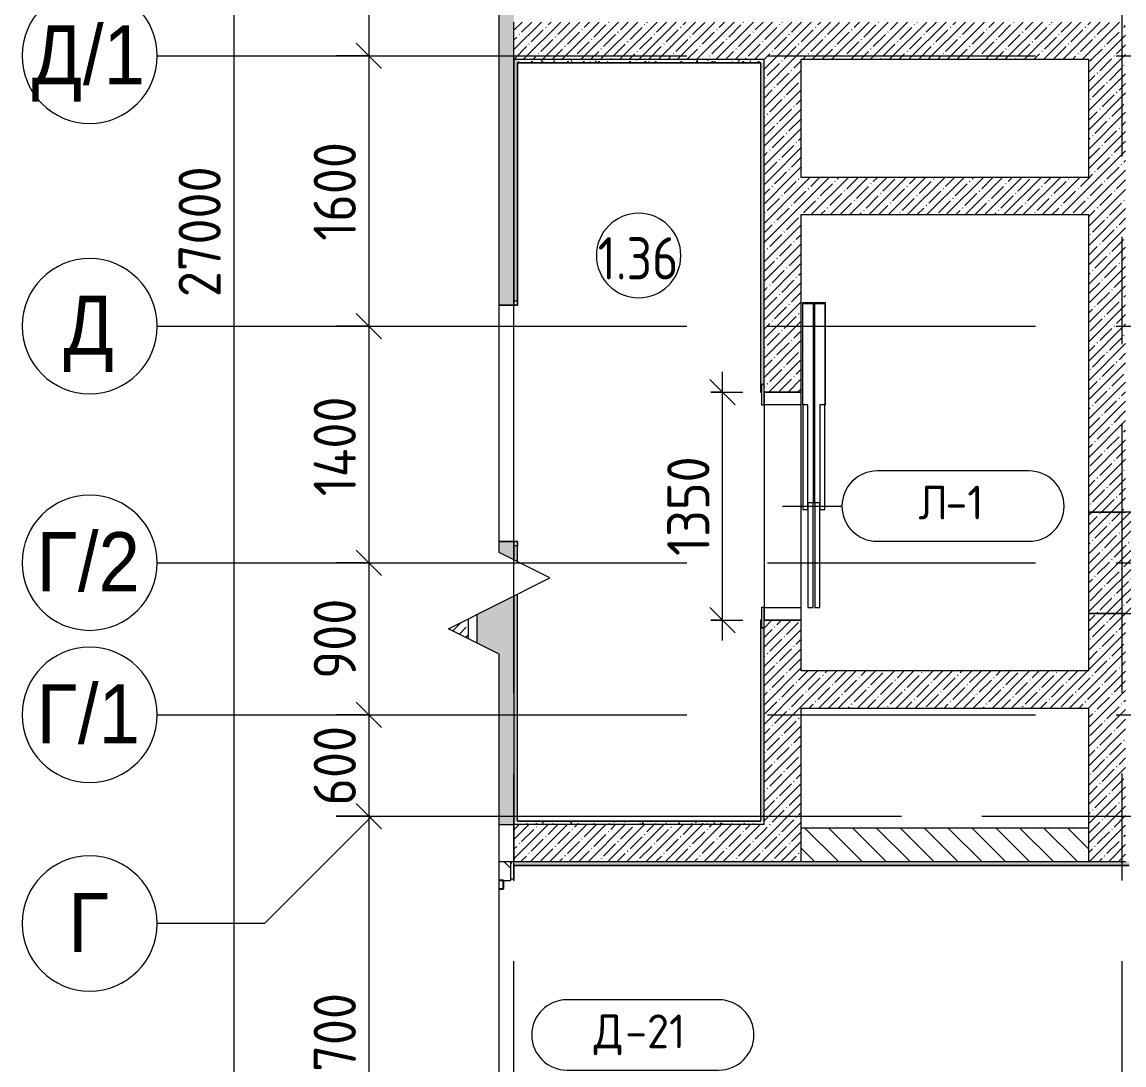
# Model space of a CAD drawing. Header units: millimetres. Extents: x 35848 to 85156, y -2706 to 28205.
# Drawn here: x 35848 to 42370, y 9028 to 15200 of the extents above; entities that cross this region are included whole.
import ezdxf

# ---------------------------------------------------------------- set-up
doc = ezdxf.new("R2010")
doc.units = ezdxf.units.MM
doc.linetypes.add('Осевая', pattern=[3175, 635, -476.25, 1587.5, -476.25])
for name, color, linetype, lineweight in [('A-ANNO-DIMS', 7, 'Continuous', 9), ('A-ANNO-DIMS-100', 7, 'Continuous', 9), ('A-AREA-IDEN', 7, 'Continuous', 9), ('A-DETL-GENF', 7, 'Continuous', 9), ('A-DOOR-IDEN', 7, 'Continuous', 9), ('A-GLAZ-CWMG', 7, 'Continuous', 9), ('A-GLAZ-CWMG-1', 7, 'Continuous', 25), ('A-WALL', 7, 'Continuous', 9), ('I-WALL', 7, 'Continuous', 9), ('S-COLS', 7, 'Continuous', 9), ('Оси', 7, 'Continuous', 9), ('Оси-1', 7, 'Continuous', 20), ('Оси-2', 7, 'Осевая', 9)]:
    doc.layers.add(name, color=color, linetype=linetype, lineweight=lineweight)
for name, color, linetype, lineweight, true_color in [('A-DOOR-1', 1, 'Continuous', 9, 0xff0000), ('A-DOOR-2', 1, 'Continuous', 13, 0xff0000), ('A-DOOR-FRAM-1', 1, 'Continuous', 13, 0xff0000), ('A-WALL-1', 7, 'Continuous', 9, 0x3c3c3c), ('A-WALL-FNSH-1', 7, 'Continuous', 9, 0x3c3c3c)]:
    doc.layers.add(name, color=color, linetype=linetype, lineweight=lineweight, true_color=true_color)
doc.styles.add('Arial', font='arial.ttf', dxfattribs={"width": 0.9, "height": 350})
doc.styles.add('GOST Common', font='GOST_Common.ttf', dxfattribs={"height": 200})
doc.styles.add('GOST Common_1', font='GOST_Common.ttf', dxfattribs={"width": 0.9, "height": 250})
doc.styles.add('ISOCPEUR', font='isocpeur.ttf', dxfattribs={"width": 0.9, "height": 250})
doc.dimstyles.new('ISO-2_5_0_9К_БОЛЬШОЙ', dxfattribs={"dimscale": 304.8, "dimtxt": 248.995294, "dimasz": 0.492126, "dimexe": 0.393701, "dimexo": 0.984252, "dimgap": 0, "dimtad": 1, "dimdec": 0, "dimrnd": 10, "dimzin": 0, "dimdsep": 46, "dimtxsty": 'ISOCPEUR', "dimblk1": 'OBLIQUE', "dimblk2": 'OBLIQUE', "dimsah": 1, "dimcen": 0.09, "dimdle": 0.393701, "dimazin": 0, "dimtfac": 1, "dimtdec": 4, "dimtix": 1, "dimtmove": 0, "dimatfit": 3, "dimfxl": 1, "dimtvp": 1, "dimtolj": 1, "dimtzin": 0, "dimarcsym": 2})
doc.dimstyles.new('ISO-2_5_0_9К_БОЛЬШОЙ_1', dxfattribs={"dimscale": 304.8, "dimtxt": 248.995294, "dimasz": 0.492126, "dimexe": 0.393701, "dimexo": 0.984252, "dimgap": 0, "dimtad": 1, "dimdec": 0, "dimrnd": 10, "dimzin": 0, "dimdsep": 46, "dimtxsty": 'ISOCPEUR', "dimblk1": 'OBLIQUE', "dimblk2": 'OBLIQUE', "dimsah": 1, "dimcen": 0.09, "dimdle": 0.393701, "dimazin": 0, "dimtfac": 1, "dimtdec": 4, "dimtix": 1, "dimtmove": 2, "dimatfit": 3, "dimfxl": 1, "dimtvp": 1, "dimtolj": 1, "dimtzin": 0, "dimarcsym": 2})
pattern_1 = [(45, (0, 0), (-57.02463, 57.02463), []), (45, (57.025, 0), (-57.02463, 57.02463), [100.806, -20.161, 3.353, -16.808])]
pattern_2 = [(135, (0, 0), (-70.71068, -70.71068), [])]
pattern_3 = [(0, (0, 0), (121.92, 30.48), [10.058, -81.382, 10.058, -81.382, -487.68]), (0, (0, 0), (121.92, 30.48), [-182.88, 10.058, -172.822, 10.058, -81.382, -213.36]), (0, (0, 0), (121.92, 30.48), [-457.2, 10.058, -50.902, 10.058, -142.342]), (120, (45.72, 15.24), (-87.356454, 90.345817), [10.058, -81.382, 10.058, -81.382, -487.68]), (120, (45.72, 15.24), (-87.356454, 90.345817), [-182.88, 10.058, -172.822, 10.058, -81.382, -213.36]), (120, (45.72, 15.24), (-87.356454, 90.345817), [-457.2, 10.058, -50.902, 10.058, -142.342]), (240, (60.96, 76.2), (-34.563546, -120.825817), [10.058, -81.382, 10.058, -81.382, -487.68]), (240, (60.96, 76.2), (-34.563546, -120.825817), [-182.88, 10.058, -172.822, 10.058, -81.382, -213.36]), (240, (60.96, 76.2), (-34.563546, -120.825817), [-457.2, 10.058, -50.902, 10.058, -142.342])]

# ---------------------------------------------------------------- blocks, each defined once
blk = doc.blocks.new('DOR_Дверь лифта - 1350х2050h-19118285-План заполнения и маркировки дверных проемов 1 этажа в осях 12-23')
at = {"layer": 'A-DOOR-1'}
for p, q in [((600, 110), (-600, 110)), ((-600, 110), (-600, -110)), ((600, -110), (600, 110)), ((-600, -110), (600, -110)), ((-20, -120), (-20, -150)), ((600, -120), (-20, -120)), ((600, -150), (600, -120)), ((-600, -150), (-600, -180)), ((20, -150), (-600, -150)), ((-600, -180), (20, -180)), ((-600, -190), (-600, -220)), ((20, -190), (-600, -190)), ((-20, -150), (600, -150)), ((20, -180), (20, -150)), ((20, -220), (20, -190)), ((-600, -220), (20, -220)), ((-20, -220), (-20, -250)), ((600, -220), (-20, -220)), ((-20, -250), (600, -250)), ((600, -250), (600, -220))]:
    blk.add_line(p, q, dxfattribs=at)
at = {"layer": 'A-DOOR-2'}
for p, q in [((-600, 125), (-720, 125)), ((-720, 125), (-720, 110)), ((-720, 110), (-600, 110)), ((-675, 110), (-675, -110)), ((-600, 110), (-675, 110)), ((-600, 110), (-600, 125)), ((720, 125), (600, 125)), ((600, 125), (600, 110)), ((675, 110), (600, 110)), ((600, 110), (720, 110)), ((675, -110), (675, 110)), ((720, 110), (720, 125)), ((-675, -110), (-600, -110)), ((600, -110), (675, -110))]:
    blk.add_line(p, q, dxfattribs=at)
at = {"layer": 'A-DOOR-FRAM-1'}
for p, q in [((600, -117), (600, -120)), ((1203, -117), (600, -117)), ((600, -120), (1200, -120)), ((1200, -120), (1200, -180)), ((1203, -183), (1203, -117)), ((1200, -180), (20, -180)), ((20, -180), (20, -183)), ((20, -183), (1203, -183)), ((1203, -187), (20, -187)), ((20, -187), (20, -190)), ((20, -190), (1200, -190)), ((1200, -190), (1200, -250)), ((1203, -253), (1203, -187)), ((600, -250), (600, -253)), ((1200, -250), (600, -250)), ((600, -253), (1203, -253))]:
    blk.add_line(p, q, dxfattribs=at)
blk = doc.blocks.new('Прямоугольный импост - Импост структурный с накладкой - 160мм Темный-32469899-План заполнения и маркировки дверных проемов 1 этажа в осях 12-23')
at = {"layer": 'A-GLAZ-CWMG-1'}
for p, q in [((-50, -115.7), (-50, -140)), ((0, -140), (0, -115.7)), ((-50, -140), (0, -140))]:
    blk.add_line(p, q, dxfattribs=at)
blk = doc.blocks.new('DET_L_Линия разрыва - М100-30654842-План заполнения и маркировки дверных проемов 1 этажа в осях 12-23')
at = {"layer": 'A-DETL-GENF'}
for p, q in [((11889.9, 300), (11739.9, 0)), ((12189.9, -300), (11889.9, 300)), ((11739.9, 0), (0, 0)), ((12339.9, 0), (12189.9, -300)), ((24079.7, 0), (12339.9, 0))]:
    blk.add_line(p, q, dxfattribs=at)
blk = doc.blocks.new('Ось сетки - D8-29747960-План заполнения и маркировки дверных проемов 1 этажа в осях 12-23')
at = {"layer": 'Оси-1'}
for start, end in [(360, 180), (180, 360)]:
    blk.add_arc((0, 0), 4, start, end, dxfattribs=at)
blk = doc.blocks.new('DIMBLOCK22-План заполнения и маркировки дверных проемов 1 этажа в осях 12-23')
at = {"layer": 'A-ANNO-DIMS-100', "lineweight": 20}
for p, q in [((37901.1, 17000), (37826.1, 17075)), ((37901.1, 17000), (37976.1, 16925)), ((37901.1, 15000), (37826.1, 15075)), ((37901.1, 15000), (37976.1, 14925))]:
    blk.add_line(p, q, dxfattribs=at)
at = {"layer": 'A-ANNO-DIMS-100'}
for p, q in [((37707.1, 17000), (38021.1, 17000)), ((37901.1, 17000), (37707.1, 17000)), ((37901.1, 17000), (37901.1, 15000)), ((37707.1, 15000), (38021.1, 15000)), ((37901.1, 15000), (37707.1, 15000))]:
    blk.add_line(p, q, dxfattribs=at)
at = {"layer": 'A-ANNO-DIMS-100', "color": 0, "insert": (37574.4, 15684), "char_height": 250, "width": 758.478, "attachment_point": 1, "rotation": 90, "line_spacing_factor": 1.149209, "style": 'ISOCPEUR'}
blk.add_mtext('2000', dxfattribs=at)
blk = doc.blocks.new('_Oblique')
at = {"color": 0, "linetype": 'ByBlock', "lineweight": -2}
blk.add_line((-0.5, -0.5), (0.5, 0.5), dxfattribs=at)
blk = doc.blocks.new('DIMBLOCK23-План заполнения и маркировки дверных проемов 1 этажа в осях 12-23')
at = {"layer": 'A-ANNO-DIMS-100', "lineweight": 20}
for p, q in [((37901.1, 15000), (37826.1, 15075)), ((37901.1, 15000), (37976.1, 14925)), ((37901.1, 13400), (37826.1, 13475)), ((37901.1, 13400), (37976.1, 13325))]:
    blk.add_line(p, q, dxfattribs=at)
at = {"layer": 'A-ANNO-DIMS-100'}
for p, q in [((37707.1, 15000), (38021.1, 15000)), ((37901.1, 15000), (37707.1, 15000)), ((37901.1, 15000), (37901.1, 13400)), ((37707.1, 13400), (38021.1, 13400)), ((37901.1, 13400), (37707.1, 13400))]:
    blk.add_line(p, q, dxfattribs=at)
at = {"layer": 'A-ANNO-DIMS-100', "color": 0, "insert": (37574.4, 13905.5), "char_height": 250, "width": 706.764, "attachment_point": 1, "rotation": 90, "line_spacing_factor": 1.149209, "style": 'ISOCPEUR'}
blk.add_mtext('1600', dxfattribs=at)
blk = doc.blocks.new('DIMBLOCK24-План заполнения и маркировки дверных проемов 1 этажа в осях 12-23')
at = {"layer": 'A-ANNO-DIMS-100', "lineweight": 20}
for p, q in [((37901.1, 13400), (37826.1, 13475)), ((37901.1, 13400), (37976.1, 13325)), ((37901.1, 12000), (37826.1, 12075)), ((37901.1, 12000), (37976.1, 11925))]:
    blk.add_line(p, q, dxfattribs=at)
at = {"layer": 'A-ANNO-DIMS-100'}
for p, q in [((37707.1, 13400), (38021.1, 13400)), ((37901.1, 13400), (37707.1, 13400)), ((37901.1, 13400), (37901.1, 12000)), ((37707.1, 12000), (38021.1, 12000)), ((37901.1, 12000), (37707.1, 12000))]:
    blk.add_line(p, q, dxfattribs=at)
at = {"layer": 'A-ANNO-DIMS-100', "color": 0, "insert": (37574.4, 12393.5), "char_height": 250, "width": 735.494, "attachment_point": 1, "rotation": 90, "line_spacing_factor": 1.149209, "style": 'ISOCPEUR'}
blk.add_mtext('1400', dxfattribs=at)
blk = doc.blocks.new('DIMBLOCK25-План заполнения и маркировки дверных проемов 1 этажа в осях 12-23')
at = {"layer": 'A-ANNO-DIMS-100', "lineweight": 20}
for p, q in [((37901.1, 12000), (37826.1, 12075)), ((37901.1, 12000), (37976.1, 11925)), ((37901.1, 11100), (37826.1, 11175)), ((37901.1, 11100), (37976.1, 11025))]:
    blk.add_line(p, q, dxfattribs=at)
at = {"layer": 'A-ANNO-DIMS-100'}
for p, q in [((37707.1, 12000), (38021.1, 12000)), ((37901.1, 12000), (37707.1, 12000)), ((37901.1, 12000), (37901.1, 11100)), ((37707.1, 11100), (38021.1, 11100)), ((37901.1, 11100), (37707.1, 11100))]:
    blk.add_line(p, q, dxfattribs=at)
at = {"layer": 'A-ANNO-DIMS-100', "color": 0, "insert": (37574.4, 11313), "char_height": 250, "width": 568.858, "attachment_point": 1, "rotation": 90, "line_spacing_factor": 1.149209, "style": 'ISOCPEUR'}
blk.add_mtext('900', dxfattribs=at)
blk = doc.blocks.new('DIMBLOCK26-План заполнения и маркировки дверных проемов 1 этажа в осях 12-23')
at = {"layer": 'A-ANNO-DIMS-100', "lineweight": 20}
for p, q in [((37901.1, 11100), (37826.1, 11175)), ((37901.1, 11100), (37976.1, 11025)), ((37901.1, 10500), (37826.1, 10575)), ((37901.1, 10500), (37976.1, 10425))]:
    blk.add_line(p, q, dxfattribs=at)
at = {"layer": 'A-ANNO-DIMS-100'}
for p, q in [((37707.1, 11100), (38021.1, 11100)), ((37901.1, 11100), (37707.1, 11100)), ((37901.1, 11100), (37901.1, 10500)), ((37707.1, 10500), (38021.1, 10500)), ((37901.1, 10500), (37707.1, 10500))]:
    blk.add_line(p, q, dxfattribs=at)
at = {"layer": 'A-ANNO-DIMS-100', "color": 0, "insert": (37574.4, 10563), "char_height": 250, "width": 568.858, "attachment_point": 1, "rotation": 90, "line_spacing_factor": 1.149209, "style": 'ISOCPEUR'}
blk.add_mtext('600', dxfattribs=at)
blk = doc.blocks.new('DIMBLOCK27-План заполнения и маркировки дверных проемов 1 этажа в осях 12-23')
at = {"layer": 'A-ANNO-DIMS-100', "lineweight": 20}
for p, q in [((37901.1, 10500), (37826.1, 10575)), ((37901.1, 10500), (37976.1, 10425)), ((37901.1, 7800), (37826.1, 7875)), ((37901.1, 7800), (37976.1, 7725))]:
    blk.add_line(p, q, dxfattribs=at)
at = {"layer": 'A-ANNO-DIMS-100'}
for p, q in [((37707.1, 10500), (38021.1, 10500)), ((37901.1, 10500), (37707.1, 10500)), ((37901.1, 10500), (37901.1, 7800)), ((37707.1, 7800), (38021.1, 7800)), ((37901.1, 7800), (37707.1, 7800))]:
    blk.add_line(p, q, dxfattribs=at)
at = {"layer": 'A-ANNO-DIMS-100', "color": 0, "insert": (37574.4, 8834), "char_height": 250, "width": 758.478, "attachment_point": 1, "rotation": 90, "line_spacing_factor": 1.149209, "style": 'ISOCPEUR'}
blk.add_mtext('2700', dxfattribs=at)
blk = doc.blocks.new('DIMBLOCK30-План заполнения и маркировки дверных проемов 1 этажа в осях 12-23')
at = {"layer": 'A-ANNO-DIMS-100', "lineweight": 20}
for p, q in [((37101.1, 27000), (37026.1, 27075)), ((37101.1, 27000), (37176.1, 26925)), ((37101.1, 0), (37026.1, 75)), ((37101.1, 0), (37176.1, -75))]:
    blk.add_line(p, q, dxfattribs=at)
at = {"layer": 'A-ANNO-DIMS-100'}
for p, q in [((37101.1, 27120), (37101.1, -120)), ((36907.1, 27000), (37221.1, 27000)), ((37101.1, 27000), (36907.1, 27000)), ((36907.1, 0), (37221.1, 0)), ((37101.1, 0), (36907.1, 0))]:
    blk.add_line(p, q, dxfattribs=at)
at = {"layer": 'A-ANNO-DIMS-100', "color": 0, "insert": (36774.4, 13572), "char_height": 250, "width": 948.097, "attachment_point": 1, "rotation": 90, "line_spacing_factor": 1.149209, "style": 'ISOCPEUR'}
blk.add_mtext('27000', dxfattribs=at)
blk = doc.blocks.new('Марка_Помещения - Номер-25198446-План заполнения и маркировки дверных проемов 1 этажа в осях 12-23')
at = {"layer": 'A-AREA-IDEN'}
for start, end in [(360, 180), (180, 360)]:
    blk.add_arc((0, 0), 2.5, start, end, dxfattribs=at)
blk = doc.blocks.new('М_двери - Типоразмер_рамка-25223575-План заполнения и маркировки дверных проемов 1 этажа в осях 12-23')
at = {"layer": 'A-DOOR-IDEN'}
for p, q in [((4.496, 2.08), (-4.496, 2.08)), ((-4.496, -2.08), (4.496, -2.08))]:
    blk.add_line(p, q, dxfattribs=at)
for centre, start, end in [((-4.496, 0), 90, 270), ((4.496, 0), 270, 90)]:
    blk.add_arc(centre, 2.08, start, end, dxfattribs=at)
blk = doc.blocks.new('DIMBLOCK65-План заполнения и маркировки дверных проемов 1 этажа в осях 12-23')
at = {"layer": 'A-ANNO-DIMS-100'}
for p, q in [((39993.4, 11540), (39993.4, 13130)), ((39925, 13010), (40113.4, 13010)), ((39993.4, 13010), (39925, 13010)), ((39925, 11660), (40113.4, 11660)), ((39993.4, 11660), (39925, 11660))]:
    blk.add_line(p, q, dxfattribs=at)
at = {"layer": 'A-ANNO-DIMS-100', "lineweight": 20}
for p, q in [((39993.4, 13010), (39918.4, 13085)), ((39993.4, 13010), (40068.4, 12935)), ((39993.4, 11660), (39918.4, 11735)), ((39993.4, 11660), (40068.4, 11585))]:
    blk.add_line(p, q, dxfattribs=at)
at = {"layer": 'A-ANNO-DIMS-100', "color": 0, "insert": (39666.8, 12040.5), "char_height": 250, "width": 706.764, "attachment_point": 1, "rotation": 90, "line_spacing_factor": 1.149209, "style": 'ISOCPEUR'}
blk.add_mtext('1350', dxfattribs=at)

msp = doc.modelspace()

# ---------------------------------------------------------------- hatches: boundary and pattern name
at = {"layer": 'I-WALL'}
h = msp.add_hatch(dxfattribs=at)
h.set_pattern_fill('FP_1', color=256, style=0, pattern_type=2)
h.set_pattern_definition(pattern_1)
h.paths.add_polyline_path([(38760, 10450), (38760, 11803.5), (38540, 11693.5), (38540, 11526.2), (38672.7, 11459.9), (38672.7, 10450)])
h.paths.add_polyline_path([(38760, 12016.2), (38760, 12125), (38672.7, 12125), (38672.7, 12059.9)])
h.paths.add_polyline_path([(38760, 13525), (38760, 21575.3), (38672.7, 21575.3), (38672.7, 13525)])
h.paths.add_polyline_path([(38672.7, 22975.3), (38760, 22975.3), (38760, 23420.3), (38672.7, 23420.3), (38672.7, 23152)])
h = msp.add_hatch(dxfattribs=at)
h.set_pattern_fill('FP_1', color=256, style=0, pattern_type=2)
h.set_pattern_definition(pattern_1)
h.paths.add_polyline_path([(40460, 14980), (42380, 14980), (42380, 15200), (38760, 15200), (38760, 14980), (40240, 14980)])
h = msp.add_hatch(dxfattribs=at)
h.set_pattern_fill('FP_58', color=256, style=0, pattern_type=2)
h.set_pattern_definition(pattern_3)
h.paths.add_polyline_path([(38760, 10470), (38780, 10470), (38780, 11813.5), (38760, 11803.5), (38760, 11609.9)])
h.paths.add_polyline_path([(38780, 12006.2), (38780, 12100), (38760, 12100), (38761, 12015.7)])
h.paths.add_polyline_path([(38760, 13550), (38780, 13550), (38780, 14980), (38760, 14980), (38760, 14515.3)])
h = msp.add_hatch(dxfattribs=at)
h.set_pattern_fill('FP_58', color=256, style=0, pattern_type=2)
h.set_pattern_definition(pattern_3)
h.paths.add_polyline_path([(40220, 14960), (40240, 14960), (40240, 14980), (38780, 14980), (38780, 14960), (38793, 14960)])
h = msp.add_hatch(dxfattribs=at)
h.set_pattern_fill('FP_58', color=256, style=0, pattern_type=2)
h.set_pattern_definition(pattern_3)
h.paths.add_polyline_path([(40240, 10470), (40240, 11615), (40220, 11615), (40220, 10470)])
h.paths.add_polyline_path([(40220, 13055), (40240, 13055), (40240, 14960), (40220, 14959), (40220, 14515.3)])
h = msp.add_hatch(dxfattribs=at)
h.set_pattern_fill('FP_1', color=256, style=0, pattern_type=2)
h.set_pattern_definition(pattern_1)
h.paths.add_polyline_path([(40240, 14280), (40460, 14280), (40460, 14980), (40240, 14980), (40240, 14515.3)])
h = msp.add_hatch(dxfattribs=at)
h.set_pattern_fill('FP_1', color=256, style=0, pattern_type=2)
h.set_pattern_definition(pattern_1)
h.paths.add_polyline_path([(42380, 12300), (42380, 14980), (42160, 14980), (42160, 12300)])
h = msp.add_hatch(dxfattribs=at)
h.set_pattern_fill('FP_1', color=256, style=0, pattern_type=2)
h.set_pattern_definition(pattern_1)
h.paths.add_polyline_path([(40460, 10230), (40460, 11660), (40240, 11660), (40240, 10230)])
h.paths.add_polyline_path([(40240, 13010), (40460, 13010), (40460, 14280), (40240, 14280)])
h = msp.add_hatch(dxfattribs=at)
h.set_pattern_fill('FP_1', color=256, style=0, pattern_type=2)
h.set_pattern_definition(pattern_1)
h.paths.add_polyline_path([(40460, 14060), (42160, 14060), (42160, 14280), (40460, 14280)])
h = msp.add_hatch(dxfattribs=at)
h.set_pattern_fill('FP_1', color=256, style=0, pattern_type=2)
h.set_pattern_definition(pattern_1)
h.paths.add_polyline_path([(42380, 10230), (42380, 11700), (42160, 11700), (42160, 10230)])
h = msp.add_hatch(dxfattribs=at)
h.set_pattern_fill('FP_1', color=256, style=0, pattern_type=2)
h.set_pattern_definition(pattern_1)
h.paths.add_polyline_path([(38490, 11551.2), (38490, 11668.5), (38372.7, 11609.9)])
h = msp.add_hatch(dxfattribs=at)
h.set_pattern_fill('FP_1', color=256, style=0, pattern_type=2)
h.set_pattern_definition(pattern_1)
h.paths.add_polyline_path([(40460, 11140), (42160, 11140), (42160, 11360), (40460, 11360)])
h = msp.add_hatch(dxfattribs=at)
h.set_pattern_fill('FP_58', color=256, style=0, pattern_type=2)
h.set_pattern_definition(pattern_3)
h.paths.add_polyline_path([(40240, 10450), (40240, 10470), (38760, 10470), (38760, 10450), (39812.2, 10450)])
h = msp.add_hatch(dxfattribs=at)
h.set_pattern_fill('FP_1', color=256, style=0, pattern_type=2)
h.set_pattern_definition(pattern_1)
h.paths.add_polyline_path([(39812.2, 10230), (40240, 10230), (40240, 10450), (38760, 10450), (38760, 10230)])
h = msp.add_hatch(dxfattribs=at)
h.set_pattern_fill('FP_20', color=256, style=0, pattern_type=2)
h.set_pattern_definition(pattern_2)
h.paths.add_polyline_path([(40460, 10230), (42160, 10230), (42160, 10430), (40460, 10430)])
h = msp.add_hatch(dxfattribs=at)
h.set_pattern_fill('FP_20', color=256, style=0, pattern_type=2)
h.set_pattern_definition(pattern_2)
h.paths.add_polyline_path([(38740, 7900), (38740, 7990), (38672.7, 7990), (38672.7, 7900)])
h.paths.add_polyline_path([(38740, 10120), (38740, 10230), (38672.7, 10230), (38672.7, 10120)])
h = msp.add_hatch(dxfattribs=at)
h.set_pattern_fill('FP_58', color=256, style=0, pattern_type=2)
h.set_pattern_definition(pattern_3)
h.paths.add_polyline_path([(38760, 7900), (38760, 7980), (38740, 7980), (38740, 7900)])
h.paths.add_polyline_path([(38740, 10130), (38760, 10130), (38760, 10230), (38740, 10230), (38740, 10184.8)])
h = msp.add_hatch(dxfattribs=at)
h.set_pattern_fill('FP_58', color=256, style=0, pattern_type=2)
h.set_pattern_definition(pattern_3)
h.paths.add_polyline_path([(42400, 10210), (42400, 10230), (38760, 10230), (38760, 10210), (41264.7, 10210)])
at = {"layer": 'S-COLS'}
h = msp.add_hatch(dxfattribs=at)
h.set_pattern_fill('FP_1', color=256, style=0, pattern_type=2)
h.set_pattern_definition(pattern_1)
h.paths.add_polyline_path([(42760, 11700), (42760, 12300), (42160, 12300), (42160, 11700), (42680, 11700)])

# ---------------------------------------------------------------- linework, layer by layer
at = {"layer": 'A-DOOR-IDEN'}
msp.add_line((40350, 12335), (40700.9, 12335), dxfattribs=at)
at = {"layer": 'A-WALL'}
for p, q in [((38780, 14960), (40220, 14960)), ((38780, 14960), (38780, 13550)), ((40220, 13055), (40220, 14960)), ((38780, 12006.2), (38780, 12100)), ((38780, 10470), (38780, 11813.5)), ((40220, 10470), (40220, 11615)), ((38780, 10470), (40220, 10470)), ((38760, 10210), (38760, 10130))]:
    msp.add_line(p, q, dxfattribs=at)
at = {"layer": 'A-WALL-1'}
for p, q in [((38760, 14980), (40240, 14980)), ((38760, 14980), (38760, 13525)), ((40240, 13010), (40240, 14980)), ((40460, 14980), (42160, 14980)), ((40460, 14280), (40460, 14980)), ((42160, 14980), (42160, 14280)), ((42160, 14280), (40460, 14280)), ((40460, 13010), (40460, 14060)), ((40460, 14060), (42160, 14060)), ((42160, 14060), (42160, 12300)), ((38760, 13550), (38780, 13550)), ((40220, 13055), (40240, 13055)), ((40240, 13010), (40460, 13010)), ((42160, 12300), (42380, 12300)), ((38760, 12125), (38760, 12016.2)), ((38780, 12100), (38760, 12100)), ((38760, 11803.5), (38760, 10230)), ((38540, 11693.5), (38540, 11526.2)), ((42160, 11700), (42160, 11360)), ((42380, 11700), (42160, 11700)), ((38490, 11551.2), (38490, 11668.5)), ((40240, 11615), (40220, 11615)), ((40460, 11660), (40240, 11660)), ((40240, 10450), (40240, 11660)), ((40460, 11360), (40460, 11660)), ((42160, 11360), (40460, 11360)), ((40460, 11140), (42160, 11140)), ((40460, 10230), (40460, 11140)), ((42160, 11140), (42160, 10230)), ((38672.7, 10450), (38760, 10450)), ((40240, 10450), (38760, 10450)), ((42160, 10430), (40460, 10430)), ((42380, 10230), (38672.7, 10230)), ((38740, 10230), (38740, 10120)), ((38760, 10210), (42400, 10210)), ((38672.7, 10120), (38740, 10120)), ((38740, 10130), (38760, 10130))]:
    msp.add_line(p, q, dxfattribs=at)
at = {"layer": 'A-WALL-FNSH-1'}
for p, q in [((38781, 14959), (40219, 14959)), ((38781, 13525), (38781, 14959)), ((40219, 14959), (40219, 13010)), ((38781, 13525), (38672.7, 13525)), ((38672.7, 13524), (38780, 13524)), ((38780, 13550), (38780, 13524)), ((40220, 13010), (40220, 13055)), ((40219, 13010), (40220, 13010)), ((38780, 12126), (38672.7, 12126)), ((38672.7, 12125), (38781, 12125)), ((38780, 12126), (38780, 12100)), ((38781, 12005.7), (38781, 12125)), ((38781, 10471), (38781, 11814)), ((40220, 11660), (40219, 11660)), ((40219, 11660), (40219, 10471)), ((40220, 11615), (40220, 11660)), ((40219, 10471), (38781, 10471)), ((38761, 10209), (42401, 10209)), ((38761, 10120), (38761, 10209)), ((38760, 10130), (38760, 10120)), ((38760, 10120), (38761, 10120))]:
    msp.add_line(p, q, dxfattribs=at)
at = {"layer": 'S-COLS'}
for p, q in [((42680, 12300), (42160, 12300)), ((42160, 12300), (42160, 11700)), ((42160, 11700), (42680, 11700))]:
    msp.add_line(p, q, dxfattribs=at)
at = {"layer": 'Оси'}
for p, q in [((38760, 12700), (38760, 15200)), ((36648.5, 15000), (39148.5, 15000)), ((36648.5, 13400), (39148.5, 13400)), ((36648.5, 12000), (39148.5, 12000)), ((36648.5, 11100), (39148.5, 11100)), ((37918.5, 10500), (37283.5, 9865)), ((37918.5, 10500), (40418.5, 10500)), ((37283.5, 9865), (36648.5, 9865))]:
    msp.add_line(p, q, dxfattribs=at)
at = {"layer": 'Оси-2'}
for p, q in [((42360, 593.7), (42360, 24898.1)), ((39148.5, 15000), (81460, 15000)), ((39148.5, 13400), (81460, 13400)), ((38760, 593.7), (38760, 12700)), ((39148.5, 12000), (42620, 12000)), ((39148.5, 11100), (82060, 11100)), ((40418.5, 10500), (82060, 10500))]:
    msp.add_line(p, q, dxfattribs=at)

# ---------------------------------------------------------------- block references
at = {"layer": 'A-AREA-IDEN', "xscale": 99.99999999999993, "yscale": 99.99999999999993, "zscale": 99.99999999999993}
msp.add_blockref('Марка_Помещения - Номер-25198446-План заполнения и маркировки дверных проемов 1 этажа в осях 12-23', (39497.6, 13818.1), dxfattribs=at)
at = {"layer": 'A-DETL-GENF', "rotation": 270.0000000000003}
msp.add_blockref('DET_L_Линия разрыва - М100-30654842-План заполнения и маркировки дверных проемов 1 этажа в осях 12-23', (38672.7, 23799.7), dxfattribs=at)
at = {"layer": 'A-DOOR-1', "rotation": 90}
msp.add_blockref('DOR_Дверь лифта - 1350х2050h-19118285-План заполнения и маркировки дверных проемов 1 этажа в осях 12-23', (40350, 12335), dxfattribs=at)
at = {"layer": 'A-DOOR-IDEN', "xscale": 99.99999999999993, "yscale": 99.99999999999993, "zscale": 99.99999999999993}
for p in [(41358.6, 12335), (39522.5, 9205.5)]:
    msp.add_blockref('М_двери - Типоразмер_рамка-25223575-План заполнения и маркировки дверных проемов 1 этажа в осях 12-23', p, dxfattribs=at)
at = {"layer": 'A-GLAZ-CWMG', "rotation": 89.99999999999993}
msp.add_blockref('Прямоугольный импост - Импост структурный с накладкой - 160мм Темный-32469899-План заполнения и маркировки дверных проемов 1 этажа в осях 12-23', (38557, 10120), dxfattribs=at)
at = {"layer": 'Оси-1', "xscale": 99.99999999999993, "yscale": 99.99999999999993, "zscale": 99.99999999999993, "rotation": 269.9999999999994}
for p in [(36248.5, 15000), (36248.5, 13400), (36248.5, 12000), (36248.5, 11100), (36248.5, 9865)]:
    msp.add_blockref('Ось сетки - D8-29747960-План заполнения и маркировки дверных проемов 1 этажа в осях 12-23', p, dxfattribs=at)

# ---------------------------------------------------------------- texts
at = {"layer": 'A-AREA-IDEN', "insert": (39255.7, 13926.7), "char_height": 250, "width": 606.076, "attachment_point": 1, "style": 'GOST Common_1'}
msp.add_mtext('1.36', dxfattribs=at)
at = {"layer": 'A-DOOR-IDEN', "char_height": 200, "attachment_point": 1, "style": 'GOST Common'}
for s, insert, width in [('-1', (41313.1, 12456.2), 296.624), ('\\fGOST Common|b0|i0|c204|p34|;Л', (41154.3, 12456.2), 192.405), ('\\fGOST Common|b0|i0|c204|p34|;Д', (39232.3, 9326.7), 224.472), ('-21', (39417.5, 9326.7), 472.996)]:
    msp.add_mtext(s, dxfattribs=dict(at, insert=insert, width=width))
at = {"layer": 'Оси', "char_height": 350, "attachment_point": 1, "style": 'Arial'}
for s, insert, width in [('/1', (36209, 15181), 454.557), ('\\fArial|b0|i0|c204|p34|;\\W.9;Д', (35905.4, 15181), 367.975), ('\\fArial|b0|i0|c204|p34|;\\W.9;Д', (36093, 13581), 367.975), ('/2', (36179.1, 12181), 454.557), ('\\fArial|b0|i0|c204|p34|;\\W.9;Г', (35935.1, 12181), 295.823), ('/1', (36179.1, 11281), 454.557), ('\\fArial|b0|i0|c204|p34|;\\W.9;Г', (35935.1, 11281), 295.823), ('\\fArial|b0|i0|c204|p34|;\\W.9;Г', (36122.7, 10046), 295.823)]:
    msp.add_mtext(s, dxfattribs=dict(at, insert=insert, width=width))

# ---------------------------------------------------------------- dimensions: what is measured, and where the dimension line sits
at = {"layer": 'A-ANNO-DIMS'}
dim = msp.add_linear_dim(base=(37101.1, 0), p1=(37207.1, 27000), p2=(37207.1, 0), angle=90, dimstyle='ISO-2_5_0_9К_БОЛЬШОЙ_1', override={"dimpost": '<>', "dimfxl": 26999.999823}, dxfattribs=at)
dim.commit()
dim.dimension.update_dxf_attribs({"geometry": 'DIMBLOCK30-План заполнения и маркировки дверных проемов 1 этажа в осях 12-23', "text_midpoint": (36941.1, 14046), "dimtype": 160, "text_rotation": 90})
for base, p1, p2, override, picture, middle in [((37901.1, 15000), (38007.1, 17000), (38007.1, 15000), {"dimpost": '<>', "dimfxl": 2000.000075}, 'DIMBLOCK22-План заполнения и маркировки дверных проемов 1 этажа в осях 12-23', (37776.1, 16000)), ((37901.1, 13400), (38007.1, 15000), (38007.1, 13400), {"dimpost": '<>', "dimfxl": 1600}, 'DIMBLOCK23-План заполнения и маркировки дверных проемов 1 этажа в осях 12-23', (37776.1, 14200)), ((37901.1, 12000), (38007.1, 13400), (38007.1, 12000), {"dimpost": '<>', "dimfxl": 1399.999995}, 'DIMBLOCK24-План заполнения и маркировки дверных проемов 1 этажа в осях 12-23', (37776.1, 12700)), ((39993.4, 13010), (40225, 11660), (40225, 13010), {"dimpost": '<>', "dimfxl": 1350}, 'DIMBLOCK65-План заполнения и маркировки дверных проемов 1 этажа в осях 12-23', (39868.4, 12335)), ((37901.1, 11100), (38007.1, 12000), (38007.1, 11100), {"dimpost": '<>', "dimfxl": 900}, 'DIMBLOCK25-План заполнения и маркировки дверных проемов 1 этажа в осях 12-23', (37776.1, 11550)), ((37901.1, 10500), (38007.1, 11100), (38007.1, 10500), {"dimpost": '<>', "dimfxl": 600}, 'DIMBLOCK26-План заполнения и маркировки дверных проемов 1 этажа в осях 12-23', (37776.1, 10800)), ((37901.1, 7800), (38007.1, 10500), (38007.1, 7800), {"dimpost": '<>', "dimfxl": 2700}, 'DIMBLOCK27-План заполнения и маркировки дверных проемов 1 этажа в осях 12-23', (37776.1, 9150))]:
    dim = msp.add_linear_dim(base=base, p1=p1, p2=p2, angle=90, dimstyle='ISO-2_5_0_9К_БОЛЬШОЙ', override=override, dxfattribs=at)
    dim.commit()
    dim.dimension.update_dxf_attribs({"geometry": picture, "text_midpoint": middle})

doc.saveas('drawing.dxf')
